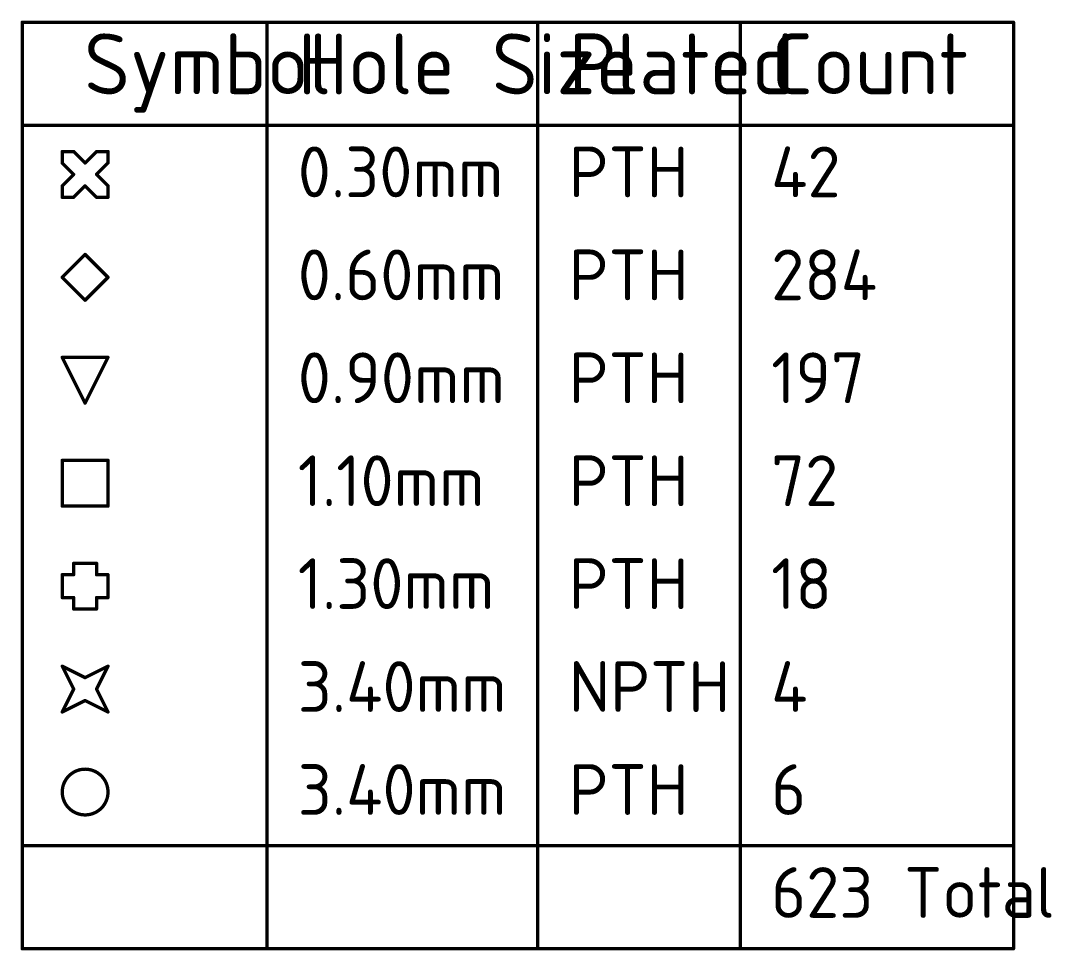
# Model space of a CAD drawing. Header units: millimetres. Extents: x -55 to 2039, y 0 to 512.
# Drawn here: x 20.1 to 97.3, y 442.3 to 512 of the extents above; entities that cross this region are included whole.
import ezdxf

# ---------------------------------------------------------------- set-up
doc = ezdxf.new("R2010")
doc.units = ezdxf.units.MM
doc.layers.add('Drill Drawing', color=1, linetype='Continuous')
doc.styles.add('GOST TYPE B', font='', dxfattribs={"height": 3.5})
doc.styles.get('GOST TYPE B').set_extended_font_data('GOST type B')

msp = doc.modelspace()

# ---------------------------------------------------------------- linework, layer by layer
at = {"layer": 'Drill Drawing'}
for points in [[(20.2269, 511.8306, 0.25, 0.25, 0), (94.4676, 511.8306, 0.25, 0.25, 0)], [(20.2269, 442.4136, 0.25, 0.25, 0), (20.2269, 511.8306, 0.25, 0.25, 0)], [(38.5455, 442.4136, 0.25, 0.25, 0), (38.5455, 511.8306, 0.25, 0.25, 0)], [(58.835, 442.4136, 0.25, 0.25, 0), (58.835, 511.8306, 0.25, 0.25, 0)], [(73.9996, 442.4136, 0.25, 0.25, 0), (73.9996, 511.8306, 0.25, 0.25, 0)], [(94.4676, 442.4136, 0.25, 0.25, 0), (94.4676, 511.8306, 0.25, 0.25, 0)], [(20.2269, 504.1176, 0.25, 0.25, 0), (94.4676, 504.1176, 0.25, 0.25, 0)], [(23.2189, 501.2895, 0.25, 0.25, 0), (23.2189, 502.1465, 0.25, 0.25, 0)], [(23.2189, 502.1465, 0.25, 0.25, 0), (24.0759, 502.1465, 0.25, 0.25, 0)], [(24.0759, 502.1465, 0.25, 0.25, 0), (24.9329, 501.2895, 0.25, 0.25, 0)], [(24.9329, 501.2895, 0.25, 0.25, 0), (25.7899, 502.1465, 0.25, 0.25, 0)], [(25.7899, 502.1465, 0.25, 0.25, 0), (26.6469, 502.1465, 0.25, 0.25, 0)], [(26.6469, 501.2895, 0.25, 0.25, 0), (26.6469, 502.1465, 0.25, 0.25, 0)], [(23.2189, 501.2895, 0.25, 0.25, 0), (24.0759, 500.4325, 0.25, 0.25, 0)], [(25.7899, 500.4325, 0.25, 0.25, 0), (26.6469, 501.2895, 0.25, 0.25, 0)], [(23.2189, 499.5755, 0.25, 0.25, 0), (24.0759, 500.4325, 0.25, 0.25, 0)], [(25.7899, 500.4325, 0.25, 0.25, 0), (26.6469, 499.5755, 0.25, 0.25, 0)], [(23.2189, 498.7185, 0.25, 0.25, 0), (23.2189, 499.5755, 0.25, 0.25, 0)], [(24.0759, 498.7185, 0.25, 0.25, 0), (24.9329, 499.5755, 0.25, 0.25, 0)], [(24.9329, 499.5755, 0.25, 0.25, 0), (25.7899, 498.7185, 0.25, 0.25, 0)], [(26.6469, 498.7185, 0.25, 0.25, 0), (26.6469, 499.5755, 0.25, 0.25, 0)], [(23.2189, 498.7185, 0.25, 0.25, 0), (24.0759, 498.7185, 0.25, 0.25, 0)], [(25.7899, 498.7185, 0.25, 0.25, 0), (26.6469, 498.7185, 0.25, 0.25, 0)], [(23.2189, 492.7195, 0.25, 0.25, 0), (24.9329, 494.4335, 0.25, 0.25, 0)], [(24.9329, 494.4335, 0.25, 0.25, 0), (26.6469, 492.7195, 0.25, 0.25, 0)], [(23.2189, 492.7195, 0.25, 0.25, 0), (24.9329, 491.0055, 0.25, 0.25, 0)], [(24.9329, 491.0055, 0.25, 0.25, 0), (26.6469, 492.7195, 0.25, 0.25, 0)], [(23.2189, 486.7205, 0.25, 0.25, 0), (26.6469, 486.7205, 0.25, 0.25, 0)], [(23.2189, 486.7205, 0.25, 0.25, 0), (24.9329, 483.2925, 0.25, 0.25, 0)], [(24.9329, 483.2925, 0.25, 0.25, 0), (26.6469, 486.7205, 0.25, 0.25, 0)], [(23.2189, 479.0075, 0.25, 0.25, 0), (26.6469, 479.0075, 0.25, 0.25, 0)], [(23.2189, 475.5795, 0.25, 0.25, 0), (23.2189, 479.0075, 0.25, 0.25, 0)], [(26.6469, 475.5795, 0.25, 0.25, 0), (26.6469, 479.0075, 0.25, 0.25, 0)], [(23.2189, 475.5795, 0.25, 0.25, 0), (26.6469, 475.5795, 0.25, 0.25, 0)], [(24.0759, 470.4375, 0.25, 0.25, 0), (24.0759, 471.2945, 0.25, 0.25, 0)], [(24.0759, 471.2945, 0.25, 0.25, 0), (25.7899, 471.2945, 0.25, 0.25, 0)], [(25.7899, 470.4375, 0.25, 0.25, 0), (25.7899, 471.2945, 0.25, 0.25, 0)], [(23.2189, 468.7235, 0.25, 0.25, 0), (23.2189, 470.4375, 0.25, 0.25, 0)], [(23.2189, 470.4375, 0.25, 0.25, 0), (24.0759, 470.4375, 0.25, 0.25, 0)], [(25.7899, 470.4375, 0.25, 0.25, 0), (26.6469, 470.4375, 0.25, 0.25, 0)], [(26.6469, 468.7235, 0.25, 0.25, 0), (26.6469, 470.4375, 0.25, 0.25, 0)], [(23.2189, 468.7235, 0.25, 0.25, 0), (24.0759, 468.7235, 0.25, 0.25, 0)], [(24.0759, 467.8665, 0.25, 0.25, 0), (24.0759, 468.7235, 0.25, 0.25, 0)], [(25.7899, 468.7235, 0.25, 0.25, 0), (26.6469, 468.7235, 0.25, 0.25, 0)], [(25.7899, 467.8665, 0.25, 0.25, 0), (25.7899, 468.7235, 0.25, 0.25, 0)], [(24.0759, 467.8665, 0.25, 0.25, 0), (25.7899, 467.8665, 0.25, 0.25, 0)], [(23.2189, 463.5815, 0.25, 0.25, 0), (24.9329, 462.7245, 0.25, 0.25, 0)], [(23.2189, 463.5815, 0.25, 0.25, 0), (24.0759, 461.8675, 0.25, 0.25, 0)], [(24.9329, 462.7245, 0.25, 0.25, 0), (26.6469, 463.5815, 0.25, 0.25, 0)], [(25.7899, 461.8675, 0.25, 0.25, 0), (26.6469, 463.5815, 0.25, 0.25, 0)], [(23.2189, 460.1535, 0.25, 0.25, 0), (24.0759, 461.8675, 0.25, 0.25, 0)], [(25.7899, 461.8675, 0.25, 0.25, 0), (26.6469, 460.1535, 0.25, 0.25, 0)], [(23.2189, 460.1535, 0.25, 0.25, 0), (24.9329, 461.0105, 0.25, 0.25, 0)], [(24.9329, 461.0105, 0.25, 0.25, 0), (26.6469, 460.1535, 0.25, 0.25, 0)], [(20.2269, 450.1266, 0.25, 0.25, 0), (94.4676, 450.1266, 0.25, 0.25, 0)], [(20.2269, 442.4136, 0.25, 0.25, 0), (94.4676, 442.4136, 0.25, 0.25, 0)]]:
    msp.add_lwpolyline(points, format="xyseb", dxfattribs=at)
for points in [[(20.1644, 511.8306, 0.125, 0.125, 1), (20.2894, 511.8306, 0.125, 0.125, 1)], [(20.1644, 511.8306, 0.125, 0.125, 1), (20.2894, 511.8306, 0.125, 0.125, 1)], [(38.483, 511.8306, 0.125, 0.125, 1), (38.608, 511.8306, 0.125, 0.125, 1)], [(58.7725, 511.8306, 0.125, 0.125, 1), (58.8975, 511.8306, 0.125, 0.125, 1)], [(73.9371, 511.8306, 0.125, 0.125, 1), (74.0621, 511.8306, 0.125, 0.125, 1)], [(94.4051, 511.8306, 0.125, 0.125, 1), (94.5301, 511.8306, 0.125, 0.125, 1)], [(94.4051, 511.8306, 0.125, 0.125, 1), (94.5301, 511.8306, 0.125, 0.125, 1)], [(20.1644, 504.1176, 0.125, 0.125, 1), (20.2894, 504.1176, 0.125, 0.125, 1)], [(94.4051, 504.1176, 0.125, 0.125, 1), (94.5301, 504.1176, 0.125, 0.125, 1)], [(23.1564, 502.1465, 0.125, 0.125, 1), (23.2814, 502.1465, 0.125, 0.125, 1)], [(23.1564, 502.1465, 0.125, 0.125, 1), (23.2814, 502.1465, 0.125, 0.125, 1)], [(24.0134, 502.1465, 0.125, 0.125, 1), (24.1384, 502.1465, 0.125, 0.125, 1)], [(24.0134, 502.1465, 0.125, 0.125, 1), (24.1384, 502.1465, 0.125, 0.125, 1)], [(25.7274, 502.1465, 0.125, 0.125, 1), (25.8523, 502.1465, 0.125, 0.125, 1)], [(25.7274, 502.1465, 0.125, 0.125, 1), (25.8523, 502.1465, 0.125, 0.125, 1)], [(26.5844, 502.1465, 0.125, 0.125, 1), (26.7094, 502.1465, 0.125, 0.125, 1)], [(26.5844, 502.1465, 0.125, 0.125, 1), (26.7094, 502.1465, 0.125, 0.125, 1)], [(23.1564, 501.2895, 0.125, 0.125, 1), (23.2814, 501.2895, 0.125, 0.125, 1)], [(23.1564, 501.2895, 0.125, 0.125, 1), (23.2814, 501.2895, 0.125, 0.125, 1)], [(24.8704, 501.2895, 0.125, 0.125, 1), (24.9954, 501.2895, 0.125, 0.125, 1)], [(24.8704, 501.2895, 0.125, 0.125, 1), (24.9954, 501.2895, 0.125, 0.125, 1)], [(26.5844, 501.2895, 0.125, 0.125, 1), (26.7094, 501.2895, 0.125, 0.125, 1)], [(26.5844, 501.2895, 0.125, 0.125, 1), (26.7094, 501.2895, 0.125, 0.125, 1)], [(24.0134, 500.4325, 0.125, 0.125, 1), (24.1384, 500.4325, 0.125, 0.125, 1)], [(24.0134, 500.4325, 0.125, 0.125, 1), (24.1384, 500.4325, 0.125, 0.125, 1)], [(25.7274, 500.4325, 0.125, 0.125, 1), (25.8523, 500.4325, 0.125, 0.125, 1)], [(25.7274, 500.4325, 0.125, 0.125, 1), (25.8523, 500.4325, 0.125, 0.125, 1)], [(23.1564, 499.5755, 0.125, 0.125, 1), (23.2814, 499.5755, 0.125, 0.125, 1)], [(23.1564, 499.5755, 0.125, 0.125, 1), (23.2814, 499.5755, 0.125, 0.125, 1)], [(24.8704, 499.5755, 0.125, 0.125, 1), (24.9954, 499.5755, 0.125, 0.125, 1)], [(24.8704, 499.5755, 0.125, 0.125, 1), (24.9954, 499.5755, 0.125, 0.125, 1)], [(26.5844, 499.5755, 0.125, 0.125, 1), (26.7094, 499.5755, 0.125, 0.125, 1)], [(26.5844, 499.5755, 0.125, 0.125, 1), (26.7094, 499.5755, 0.125, 0.125, 1)], [(23.1564, 498.7185, 0.125, 0.125, 1), (23.2814, 498.7185, 0.125, 0.125, 1)], [(23.1564, 498.7185, 0.125, 0.125, 1), (23.2814, 498.7185, 0.125, 0.125, 1)], [(24.0134, 498.7185, 0.125, 0.125, 1), (24.1384, 498.7185, 0.125, 0.125, 1)], [(24.0134, 498.7185, 0.125, 0.125, 1), (24.1384, 498.7185, 0.125, 0.125, 1)], [(25.7274, 498.7185, 0.125, 0.125, 1), (25.8523, 498.7185, 0.125, 0.125, 1)], [(25.7274, 498.7185, 0.125, 0.125, 1), (25.8523, 498.7185, 0.125, 0.125, 1)], [(26.5844, 498.7185, 0.125, 0.125, 1), (26.7094, 498.7185, 0.125, 0.125, 1)], [(26.5844, 498.7185, 0.125, 0.125, 1), (26.7094, 498.7185, 0.125, 0.125, 1)], [(24.8704, 494.4335, 0.125, 0.125, 1), (24.9954, 494.4335, 0.125, 0.125, 1)], [(24.8704, 494.4335, 0.125, 0.125, 1), (24.9954, 494.4335, 0.125, 0.125, 1)], [(23.1564, 492.7195, 0.125, 0.125, 1), (23.2814, 492.7195, 0.125, 0.125, 1)], [(23.1564, 492.7195, 0.125, 0.125, 1), (23.2814, 492.7195, 0.125, 0.125, 1)], [(26.5844, 492.7195, 0.125, 0.125, 1), (26.7094, 492.7195, 0.125, 0.125, 1)], [(26.5844, 492.7195, 0.125, 0.125, 1), (26.7094, 492.7195, 0.125, 0.125, 1)], [(24.8704, 491.0055, 0.125, 0.125, 1), (24.9954, 491.0055, 0.125, 0.125, 1)], [(24.8704, 491.0055, 0.125, 0.125, 1), (24.9954, 491.0055, 0.125, 0.125, 1)], [(23.1564, 486.7205, 0.125, 0.125, 1), (23.2814, 486.7205, 0.125, 0.125, 1)], [(23.1564, 486.7205, 0.125, 0.125, 1), (23.2814, 486.7205, 0.125, 0.125, 1)], [(26.5844, 486.7205, 0.125, 0.125, 1), (26.7094, 486.7205, 0.125, 0.125, 1)], [(26.5844, 486.7205, 0.125, 0.125, 1), (26.7094, 486.7205, 0.125, 0.125, 1)], [(24.8704, 483.2925, 0.125, 0.125, 1), (24.9954, 483.2925, 0.125, 0.125, 1)], [(24.8704, 483.2925, 0.125, 0.125, 1), (24.9954, 483.2925, 0.125, 0.125, 1)], [(23.1564, 479.0075, 0.125, 0.125, 1), (23.2814, 479.0075, 0.125, 0.125, 1)], [(23.1564, 479.0075, 0.125, 0.125, 1), (23.2814, 479.0075, 0.125, 0.125, 1)], [(26.5844, 479.0075, 0.125, 0.125, 1), (26.7094, 479.0075, 0.125, 0.125, 1)], [(26.5844, 479.0075, 0.125, 0.125, 1), (26.7094, 479.0075, 0.125, 0.125, 1)], [(23.1564, 475.5795, 0.125, 0.125, 1), (23.2814, 475.5795, 0.125, 0.125, 1)], [(23.1564, 475.5795, 0.125, 0.125, 1), (23.2814, 475.5795, 0.125, 0.125, 1)], [(26.5844, 475.5795, 0.125, 0.125, 1), (26.7094, 475.5795, 0.125, 0.125, 1)], [(26.5844, 475.5795, 0.125, 0.125, 1), (26.7094, 475.5795, 0.125, 0.125, 1)], [(24.0134, 471.2945, 0.125, 0.125, 1), (24.1384, 471.2945, 0.125, 0.125, 1)], [(24.0134, 471.2945, 0.125, 0.125, 1), (24.1384, 471.2945, 0.125, 0.125, 1)], [(25.7274, 471.2945, 0.125, 0.125, 1), (25.8523, 471.2945, 0.125, 0.125, 1)], [(25.7274, 471.2945, 0.125, 0.125, 1), (25.8523, 471.2945, 0.125, 0.125, 1)], [(23.1564, 470.4375, 0.125, 0.125, 1), (23.2814, 470.4375, 0.125, 0.125, 1)], [(23.1564, 470.4375, 0.125, 0.125, 1), (23.2814, 470.4375, 0.125, 0.125, 1)], [(24.0134, 470.4375, 0.125, 0.125, 1), (24.1384, 470.4375, 0.125, 0.125, 1)], [(24.0134, 470.4375, 0.125, 0.125, 1), (24.1384, 470.4375, 0.125, 0.125, 1)], [(25.7274, 470.4375, 0.125, 0.125, 1), (25.8523, 470.4375, 0.125, 0.125, 1)], [(25.7274, 470.4375, 0.125, 0.125, 1), (25.8523, 470.4375, 0.125, 0.125, 1)], [(26.5844, 470.4375, 0.125, 0.125, 1), (26.7094, 470.4375, 0.125, 0.125, 1)], [(26.5844, 470.4375, 0.125, 0.125, 1), (26.7094, 470.4375, 0.125, 0.125, 1)], [(23.1564, 468.7235, 0.125, 0.125, 1), (23.2814, 468.7235, 0.125, 0.125, 1)], [(23.1564, 468.7235, 0.125, 0.125, 1), (23.2814, 468.7235, 0.125, 0.125, 1)], [(24.0134, 468.7235, 0.125, 0.125, 1), (24.1384, 468.7235, 0.125, 0.125, 1)], [(24.0134, 468.7235, 0.125, 0.125, 1), (24.1384, 468.7235, 0.125, 0.125, 1)], [(25.7274, 468.7235, 0.125, 0.125, 1), (25.8523, 468.7235, 0.125, 0.125, 1)], [(25.7274, 468.7235, 0.125, 0.125, 1), (25.8523, 468.7235, 0.125, 0.125, 1)], [(26.5844, 468.7235, 0.125, 0.125, 1), (26.7094, 468.7235, 0.125, 0.125, 1)], [(26.5844, 468.7235, 0.125, 0.125, 1), (26.7094, 468.7235, 0.125, 0.125, 1)], [(24.0134, 467.8665, 0.125, 0.125, 1), (24.1384, 467.8665, 0.125, 0.125, 1)], [(24.0134, 467.8665, 0.125, 0.125, 1), (24.1384, 467.8665, 0.125, 0.125, 1)], [(25.7274, 467.8665, 0.125, 0.125, 1), (25.8523, 467.8665, 0.125, 0.125, 1)], [(25.7274, 467.8665, 0.125, 0.125, 1), (25.8523, 467.8665, 0.125, 0.125, 1)], [(23.1564, 463.5815, 0.125, 0.125, 1), (23.2814, 463.5815, 0.125, 0.125, 1)], [(23.1564, 463.5815, 0.125, 0.125, 1), (23.2814, 463.5815, 0.125, 0.125, 1)], [(26.5844, 463.5815, 0.125, 0.125, 1), (26.7094, 463.5815, 0.125, 0.125, 1)], [(26.5844, 463.5815, 0.125, 0.125, 1), (26.7094, 463.5815, 0.125, 0.125, 1)], [(24.8704, 462.7245, 0.125, 0.125, 1), (24.9954, 462.7245, 0.125, 0.125, 1)], [(24.8704, 462.7245, 0.125, 0.125, 1), (24.9954, 462.7245, 0.125, 0.125, 1)], [(24.0134, 461.8675, 0.125, 0.125, 1), (24.1384, 461.8675, 0.125, 0.125, 1)], [(24.0134, 461.8675, 0.125, 0.125, 1), (24.1384, 461.8675, 0.125, 0.125, 1)], [(25.7274, 461.8675, 0.125, 0.125, 1), (25.8523, 461.8675, 0.125, 0.125, 1)], [(25.7274, 461.8675, 0.125, 0.125, 1), (25.8523, 461.8675, 0.125, 0.125, 1)], [(24.8704, 461.0105, 0.125, 0.125, 1), (24.9954, 461.0105, 0.125, 0.125, 1)], [(24.8704, 461.0105, 0.125, 0.125, 1), (24.9954, 461.0105, 0.125, 0.125, 1)], [(23.1564, 460.1535, 0.125, 0.125, 1), (23.2814, 460.1535, 0.125, 0.125, 1)], [(23.1564, 460.1535, 0.125, 0.125, 1), (23.2814, 460.1535, 0.125, 0.125, 1)], [(26.5844, 460.1535, 0.125, 0.125, 1), (26.7094, 460.1535, 0.125, 0.125, 1)], [(26.5844, 460.1535, 0.125, 0.125, 1), (26.7094, 460.1535, 0.125, 0.125, 1)], [(26.6469, 454.1545, 0.25, 0.25, 1), (23.2189, 454.1545, 0.25, 0.25, 1)], [(23.1564, 454.1545, 0.125, 0.125, 1), (23.2814, 454.1545, 0.125, 0.125, 1)], [(26.5844, 454.1545, 0.125, 0.125, 1), (26.7094, 454.1545, 0.125, 0.125, 1)], [(20.1644, 450.1266, 0.125, 0.125, 1), (20.2894, 450.1266, 0.125, 0.125, 1)], [(94.4051, 450.1266, 0.125, 0.125, 1), (94.5301, 450.1266, 0.125, 0.125, 1)], [(20.1644, 442.4136, 0.125, 0.125, 1), (20.2894, 442.4136, 0.125, 0.125, 1)], [(20.1644, 442.4136, 0.125, 0.125, 1), (20.2894, 442.4136, 0.125, 0.125, 1)], [(38.483, 442.4136, 0.125, 0.125, 1), (38.608, 442.4136, 0.125, 0.125, 1)], [(58.7725, 442.4136, 0.125, 0.125, 1), (58.8975, 442.4136, 0.125, 0.125, 1)], [(73.9371, 442.4136, 0.125, 0.125, 1), (74.0621, 442.4136, 0.125, 0.125, 1)], [(94.4051, 442.4136, 0.125, 0.125, 1), (94.5301, 442.4136, 0.125, 0.125, 1)], [(94.4051, 442.4136, 0.125, 0.125, 1), (94.5301, 442.4136, 0.125, 0.125, 1)]]:
    msp.add_lwpolyline(points, format="xyseb", close=True, dxfattribs=at)

# ---------------------------------------------------------------- texts
at = {"layer": 'Drill Drawing', "style": 'GOST TYPE B'}
for s, height, p in [('Symbol', 4.56, (24.8547, 506.4315)), ('Hole Size', 4.56, (40.8594, 506.4315)), ('Plated', 4.56, (61.1489, 506.4315)), ('Count', 4.56, (76.3135, 506.4315)), ('0.30mm', 3.8, (40.8594, 498.7185)), ('PTH', 3.8, (61.1489, 498.7185)), ('42', 3.8, (76.3135, 498.7185)), ('0.60mm', 3.8, (40.8594, 491.0055)), ('PTH', 3.8, (61.1489, 491.0055)), ('284', 3.8, (76.3135, 491.0055)), ('0.90mm', 3.8, (40.8594, 483.2925)), ('PTH', 3.8, (61.1489, 483.2925)), ('197', 3.8, (76.3135, 483.2925)), ('1.10mm', 3.8, (40.8594, 475.5795)), ('PTH', 3.8, (61.1489, 475.5795)), ('72', 3.8, (76.3135, 475.5795)), ('1.30mm', 3.8, (40.8594, 467.8665)), ('PTH', 3.8, (61.1489, 467.8665)), ('18', 3.8, (76.3135, 467.8665)), ('3.40mm', 3.8, (40.8594, 460.1535)), ('NPTH', 3.8, (61.1489, 460.1535)), ('4', 3.8, (76.3135, 460.1535)), ('3.40mm', 3.8, (40.8594, 452.4405)), ('PTH', 3.8, (61.1489, 452.4405)), ('6', 3.8, (76.3135, 452.4405)), ('623 Total', 3.8, (76.3135, 444.7275))]:
    msp.add_text(s, height=height, dxfattribs=at).set_placement(p)

doc.saveas('drawing.dxf')
